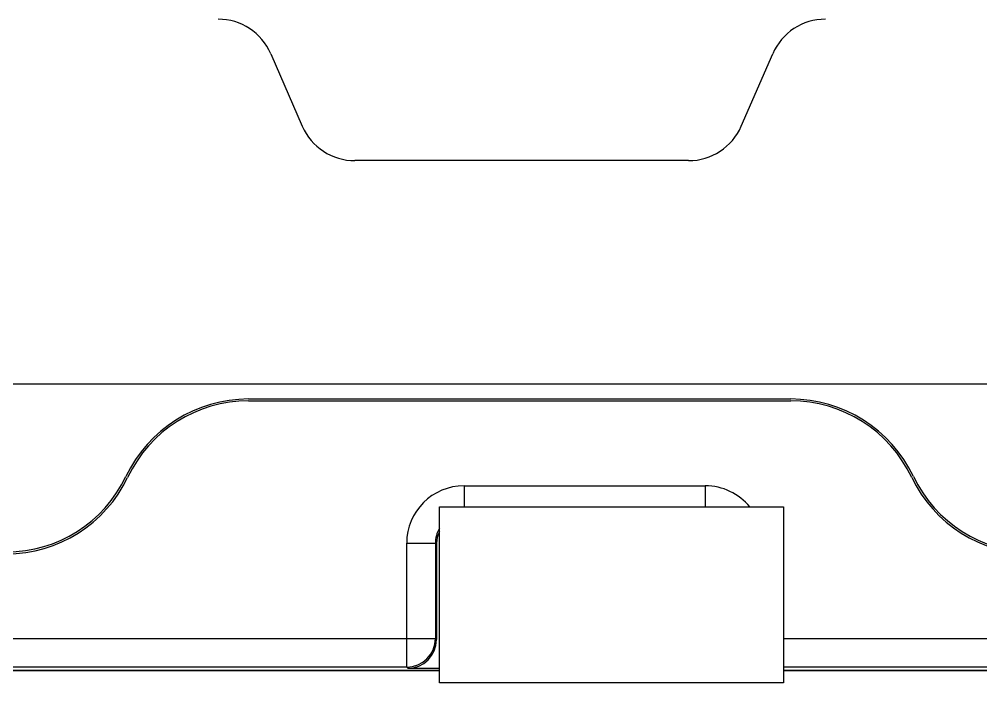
# Model space of a CAD drawing. Header units: millimetres. Extents: x 0 to 210250, y 0 to 148500.
# Drawn here: x 158769 to 162306, y 81966 to 84409 of the extents above; entities that cross this region are included whole.
import ezdxf

# ---------------------------------------------------------------- set-up
doc = ezdxf.new("R2010")
doc.units = ezdxf.units.MM
doc.header["$LTSCALE"] = 600
doc.layers.add('원격검침', color=3, linetype='CONTINUOUS')

msp = doc.modelspace()

# ---------------------------------------------------------------- linework, layer by layer
at = {"layer": '원격검침', "color": 2}
for p, q in [((159694.1, 84282), (159810.1, 84015.2)), ((161425.1, 84015.2), (161541.1, 84282)), ((161231.5, 83888.3), (160003.7, 83888.3)), ((163643, 83065.1), (157592.1, 83065.1)), ((159612.4, 83010.6), (161607.2, 83010.6)), ((159612.4, 83003.5), (161607.2, 83003.5)), ((160405.3, 82690.9), (161292.8, 82690.9)), ((160405.3, 82690.9), (160405.3, 82613)), ((161292.8, 82690.9), (161292.8, 82613)), ((160314.3, 82613), (161580.8, 82613)), ((160314.3, 81965.7), (160314.3, 82613)), ((161580.8, 82613), (161580.8, 81965.7)), ((160194.2, 82128.7), (160194.2, 82479.8)), ((160194.2, 82479.8), (160299.8, 82479.8)), ((160299.8, 82479.8), (160299.8, 82128.7)), ((160303.8, 82475.8), (160299.8, 82479.8)), ((160303.8, 82475.8), (160303.8, 82124.7)), ((156798.8, 82128.7), (160194.2, 82128.7)), ((160194.2, 82128.7), (160299.8, 82128.7)), ((160194.2, 82023.1), (160194.2, 82128.7)), ((160299.8, 82128.7), (160303.8, 82124.7)), ((161580.8, 82128.7), (164420.8, 82128.7)), ((160194.2, 82023.1), (156700.8, 82023.1)), ((156803.2, 82011.5), (160314.3, 82011.5)), ((158745.3, 82012.6), (158850.8, 82012.6)), ((158847.5, 82012.6), (158847.5, 82011.5)), ((158850.8, 82012.6), (160222.8, 82012.6)), ((158850.8, 82011.5), (158850.8, 82012.6)), ((160198.2, 82019.1), (160194.2, 82023.1)), ((160198.2, 82019.1), (160314.3, 82019.1)), ((160222.8, 82012.6), (160293.2, 82012.6)), ((160222.8, 82012.6), (160222.8, 82011.5)), ((160226.2, 82011.5), (160226.2, 82012.6)), ((160289.8, 82012.6), (160289.8, 82011.5)), ((160293.2, 82012.6), (160314.3, 82012.6)), ((160293.2, 82011.5), (160293.2, 82012.6)), ((164518.8, 82023.1), (161580.8, 82023.1)), ((161580.8, 82012.6), (162368.8, 82012.6)), ((161580.8, 82011.5), (164416.4, 82011.5)), ((161580.8, 81965.7), (160314.3, 81965.7))]:
    msp.add_line(p, q, dxfattribs=at)
for centre, radius, start, end in [((159500.5, 84197.8), 211.1, 23.4986, 90), ((161734.6, 84197.8), 211.1, 90, 156.5014), ((160003.7, 84099.3), 211.1, 203.4986, 270), ((161231.5, 84099.3), 211.1, 270, 336.5014), ((159612.4, 82511), 499.6, 90, 154.6231), ((159612.4, 82511), 492.5, 90, 154.6231), ((161607.2, 82511), 499.6, 25.3769, 90), ((161607.2, 82511), 492.5, 25.3769, 90), ((158722.5, 82933.2), 485.5, 270, 334.6231), ((158722.5, 82933.2), 492.5, 270, 334.6231), ((162497.2, 82933.2), 492.5, 205.3769, 270), ((162497.2, 82933.2), 485.5, 205.3769, 270), ((160194.2, 82128.7), 105.5, 270.0053, 0)]:
    msp.add_arc(centre, radius, start, end, dxfattribs=at)
for centre, major_axis, ratio, start_param, end_param in [((160405.3, 82479.8), (149.3, -149.3), 0.999924, 2.356233, 3.926953), ((161292.8, 82479.8), (149.3, 149.3), 0.999924, 6.180703, 7.068545), ((160405.3, 82479.8), (74.6, -74.6), 0.999772, 3.395525, 3.926953), ((160409.3, 82475.8), (74.6, -74.6), 0.999924, 3.475935, 3.926953), ((160198.2, 82124.7), (74.6, -74.6), 0.999924, 5.497825, 7.068545)]:
    msp.add_ellipse(centre, major_axis=major_axis, ratio=ratio, start_param=start_param, end_param=end_param, dxfattribs=at)

doc.saveas('drawing.dxf')
